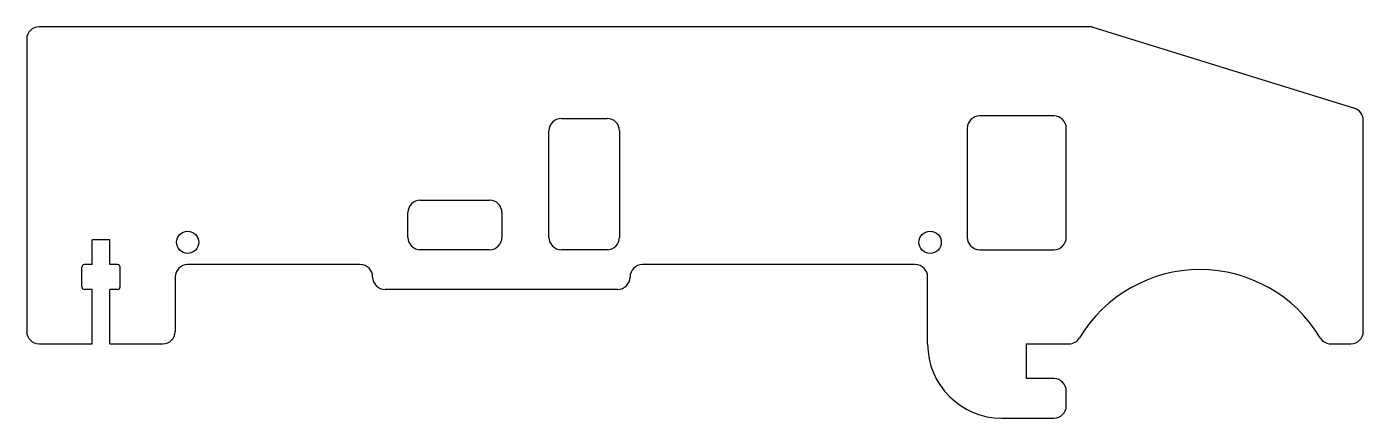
# Model space of a CAD drawing. Extents: x -135 to 135, y -47 to 32.
import ezdxf

# ---------------------------------------------------------------- set-up
doc = ezdxf.new("R2010")
doc.units = 0
doc.layers.get('0').update_dxf_attribs({"linetype": 'CONTINUOUS'})

msp = doc.modelspace()

# ---------------------------------------------------------------- linework, layer by layer
at = {"color": 7, "linetype": 'CONTINUOUS'}
for p, q in [((79.62, 32), (-132.5, 32)), ((80.36, 31.89), (133.24, 15.54)), ((-135, 29.5), (-135, -29.5)), ((-27, 13.5), (-17.75, 13.5)), ((72.5, 14), (57.5, 14)), ((-29.5, -10.5), (-29.5, 11)), ((-15.25, 11), (-15.25, -10.5)), ((55, 11.5), (55, -10.5)), ((75, -10.5), (75, 11.5)), ((135, -29.5), (135, 13.16)), ((-55.5, -3), (-41.5, -3)), ((-58, -10.5), (-58, -5.5)), ((-39, -5.5), (-39, -10.5)), ((-118.22, -11), (-121.78, -11)), ((-121.78, -16), (-121.78, -11)), ((-118.22, -16), (-118.22, -11)), ((-41.5, -13), (-55.5, -13)), ((-17.75, -13), (-27, -13)), ((57.5, -13), (72.5, -13)), ((-121.78, -16), (-123.36, -16)), ((-116.64, -16), (-118.22, -16)), ((-67.62, -16), (-102.5, -16)), ((44.5, -16), (-10.62, -16)), ((-123.86, -20.5), (-123.86, -16.5)), ((-116.14, -20.5), (-116.14, -16.5)), ((-105, -18.5), (-105, -29.5)), ((47, -32), (47, -18.5)), ((-121.78, -21), (-123.36, -21)), ((-121.78, -32), (-121.78, -21)), ((-118.22, -32), (-118.22, -21)), ((-116.64, -21), (-118.22, -21)), ((-15.62, -21), (-62.62, -21)), ((-132.5, -32), (-121.78, -32)), ((-118.22, -32), (-107.5, -32)), ((67, -39), (67, -32)), ((67, -32), (75.54, -32)), ((128.46, -32), (132.5, -32)), ((72.5, -39), (67, -39)), ((75, -44.5), (75, -41.5)), ((62, -47), (72.5, -47))]:
    msp.add_line(p, q, dxfattribs=at)
for centre in [(-102.5, -11.5), (47.5, -11.5)]:
    msp.add_circle(centre, 2.25, dxfattribs=at)
for centre, radius, start, end in [((-132.5, 29.5), 2.5, 90, 180), ((79.62, 29.5), 2.5, 72.8241, 90), ((-27, 11), 2.5, 90, 180), ((57.5, 11.5), 2.5, 90, 180), ((72.5, 11.5), 2.5, 0, 90), ((132.5, 13.16), 2.5, 0, 72.8241), ((-17.75, 11), 2.5, 0, 90), ((-55.5, -5.5), 2.5, 90, 180), ((-41.5, -5.5), 2.5, 0, 90), ((-55.5, -10.5), 2.5, 180, 270), ((-41.5, -10.5), 2.5, 270, 0), ((-27, -10.5), 2.5, 180, 270), ((-17.75, -10.5), 2.5, 270, 0), ((57.5, -10.5), 2.5, 180, 270), ((72.5, -10.5), 2.5, 270, 0), ((-123.36, -16.5), 0.5, 90, 180), ((-116.64, -16.5), 0.5, 0, 90), ((-102.5, -18.5), 2.5, 90, 180), ((-67.62, -18.5), 2.5, 0, 90), ((-10.62, -18.5), 2.5, 90, 180), ((44.5, -18.5), 2.5, 0, 90), ((-62.62, -18.5), 2.5, 180, 270), ((-15.62, -18.5), 2.5, 270, 0), ((102, -45.33), 28.33, 30.8981, 149.1019), ((-123.36, -20.5), 0.5, 180, 270), ((-116.64, -20.5), 0.5, 270, 0), ((-132.5, -29.5), 2.5, 180, 270), ((-107.5, -29.5), 2.5, 270, 0), ((132.5, -29.5), 2.5, 270, 0), ((62, -32), 15, 180, 270), ((75.54, -29.5), 2.5, 270, 329.1019), ((128.46, -29.5), 2.5, 210.8981, 270), ((72.5, -41.5), 2.5, 0, 90), ((72.5, -44.5), 2.5, 270, 0)]:
    msp.add_arc(centre, radius, start, end, dxfattribs=at)

doc.saveas('drawing.dxf')
